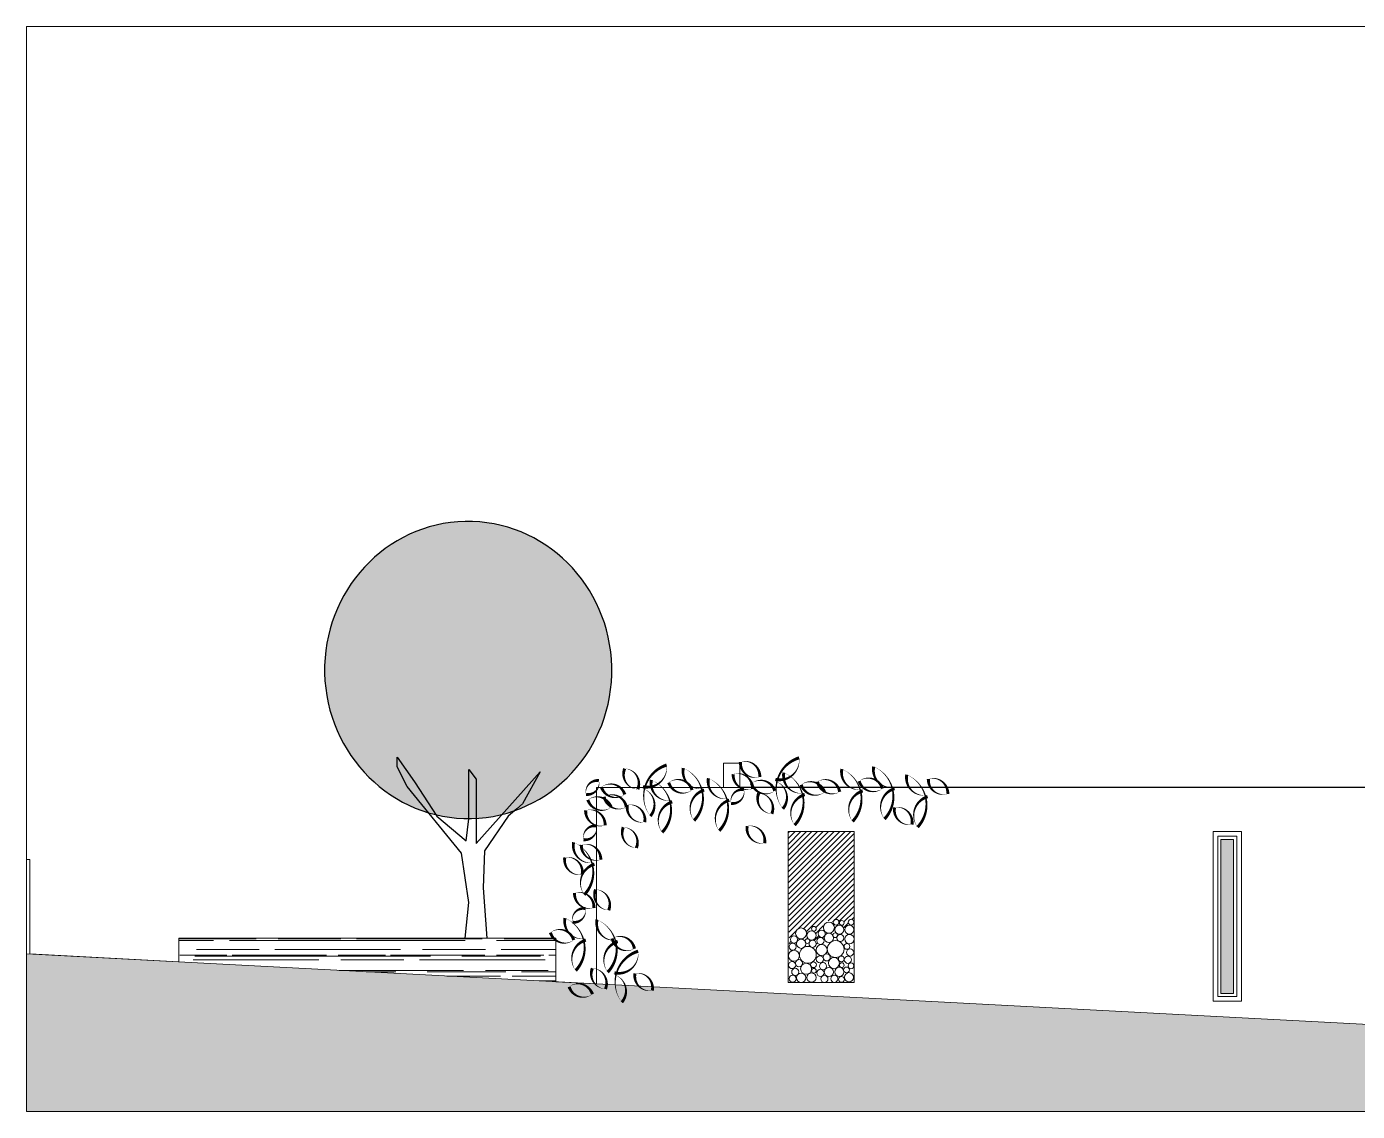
# Model space of a CAD drawing. Header units: metres. Extents: x -183 to 1639, y -350 to 198.
# Drawn here: x 543.45 to 564.62, y -161.71 to -144.46 of the extents above; entities that cross this region are included whole.
import ezdxf

# ---------------------------------------------------------------- set-up
doc = ezdxf.new("R2010")
doc.units = ezdxf.units.M
doc.header["$MEASUREMENT"] = 0
doc.header["$XCLIPFRAME"] = 2
doc.layers.add('FLOATINGWINDOWS', color=2, linetype='Continuous', plot=False)
for name, color, linetype in [('okna', 4, 'Continuous'), ('panely', 4, 'Continuous'), ('SRAFA', 251, 'Continuous'), ('SRAFY-TERÉN', 252, 'Continuous'), ('stafaz', 254, 'Continuous'), ('zariz.predmety', 203, 'Continuous')]:
    doc.layers.add(name, color=color, linetype=linetype)
picture_1 = doc.add_image_def('image2.jpg', size_in_pixel=(1280, 1024))

msp = doc.modelspace()

# ---------------------------------------------------------------- hatches: boundary and pattern name
at = {"layer": 'SRAFA', "linetype": 'Continuous', "lineweight": 0}
h = msp.add_hatch(dxfattribs=at)
h.set_pattern_fill('ANSI31', color=254, scale=0.5, style=0)
h.paths.add_polyline_path([(556.619, -157.26), (555.569, -157.26), (555.582, -159.092, -0.487858), (555.65, -159.033, -0.3635), (555.603, -158.977, -0.821557), (555.706, -158.937, -0.179048), (555.685, -158.88, -1), (555.86, -158.88, -0.056181), (555.867, -158.899, -0.480356), (555.965, -158.84, -0.315632), (555.941, -158.805, -1), (556.015, -158.805, -0.575982), (555.964, -158.844, -0.315632), (556.013, -158.913, -0.386906), (555.949, -158.989, -0.452084), (556.012, -159.045, -0.550279), (555.933, -159.098, -0.223471), (556.018, -159.173, -0.083215), (556.014, -159.145, -0.38088), (556.089, -159.056, -0.45405), (556.025, -159, -0.487858), (556.092, -158.941, -0.3635), (556.045, -158.886, -0.821557), (556.149, -158.845, -0.179048), (556.128, -158.788, -0.918384), (556.292, -158.731, -0.162643), (556.283, -158.703, -0.909293), (556.383, -158.709, -0.94705), (556.458, -158.713, -0.575982), (556.406, -158.752, -0.34759), (556.466, -158.821, -0.506288), (556.558, -158.746, -0.344977), (556.523, -158.702, -1), (556.615, -158.702)])
msp.add_hatch(color=254, dxfattribs=at).paths.add_polyline_path([(562.454, -157.385), (562.654, -157.385), (562.654, -159.835), (562.454, -159.835)])
h = msp.add_hatch(dxfattribs=at)
h.set_pattern_fill('AR-RROOF', color=256, scale=0.25, style=0)
h.set_pattern_definition([(360, (28.2745, 62.7584), (0.55, 0.25), [3.75, -0.5, 1.25, -0.25]), (360, (28.607, 62.8834), (-0.25, 0.3325), [0.75, -0.0825, 1.5, -0.1875]), (360, (28.3995, 62.9709), (1.3, 0.1675), [2, -0.35, 1, -0.25])])
h.paths.add_polyline_path([(551.869, -159.65), (551.869, -158.987, -0.051189), (551.833, -158.954), (545.869, -158.954), (545.869, -159.334)])
at = {"layer": 'SRAFY-TERÉN', "linetype": 'Continuous', "lineweight": 0}
msp.add_hatch(color=256, dxfattribs=at).paths.add_polyline_path([(579.524, -161.105), (581.519, -161.21), (581.519, -161.71), (543.449, -161.71), (543.449, -159.206), (552.519, -159.684), (570.848, -160.649), (573.655, -160.796), (575.875, -160.913)])
at = {"layer": 'zariz.predmety', "linetype": 'Continuous', "ltscale": 0.001}
h = msp.add_hatch(color=252, dxfattribs=at)
edge = h.paths.add_edge_path()
edge.add_ellipse((550.476, -154.691), major_axis=(-0.05, 2.362), ratio=0.967195, start_angle=0, end_angle=360)

# ---------------------------------------------------------------- linework, layer by layer
at = {"layer": 'FLOATINGWINDOWS', "linetype": 'Continuous', "lineweight": 0, "flags": 128}
msp.add_lwpolyline([(579.524, -161.105), (581.519, -161.21), (581.519, -161.71), (543.449, -161.71), (543.449, -159.206), (552.519, -159.684), (570.848, -160.649), (573.655, -160.796), (575.875, -160.913)], close=True, dxfattribs=at)
at = {"layer": 'okna', "linetype": 'Continuous', "lineweight": 0}
for p, q in [((554.797, -156.172), (554.537, -156.172)), ((554.537, -156.56), (554.537, -156.172)), ((554.797, -156.56), (554.797, -156.172)), ((552.519, -156.56), (552.519, -159.684)), ((577.14, -156.56), (552.519, -156.56)), ((545.869, -158.954), (545.869, -159.334)), ((545.869, -158.954), (551.869, -158.954)), ((551.869, -158.954), (551.869, -159.65))]:
    msp.add_line(p, q, dxfattribs=at)
for points in [[(555.569, -157.26), (556.619, -157.26), (556.619, -159.66), (555.569, -159.66)], [(562.329, -157.26), (562.779, -157.26), (562.779, -159.96), (562.329, -159.96)], [(562.404, -157.335), (562.704, -157.335), (562.704, -159.885), (562.404, -159.885)], [(562.454, -157.385), (562.654, -157.385), (562.654, -159.835), (562.454, -159.835)]]:
    msp.add_lwpolyline(points, close=True, dxfattribs=at)
at = {"layer": 'panely', "linetype": 'Continuous', "lineweight": 0}
for p, q in [((562.329, -158.41), (562.329, -157.544)), ((543.449, -159.206), (543.449, -157.706)), ((543.449, -157.706), (543.499, -157.706)), ((543.499, -159.206), (543.499, -157.706))]:
    msp.add_line(p, q, dxfattribs=at)
at = {"layer": 'SRAFA', "linetype": 'Continuous', "lineweight": 0}
for centre, radius in [((555.773, -158.88), 0.0874), ((555.978, -158.805), 0.0372), ((556.215, -158.788), 0.0874), ((556.329, -158.703), 0.0458), ((556.381, -158.821), 0.0737), ((556.42, -158.713), 0.0372), ((556.54, -158.821), 0.0737), ((556.569, -158.702), 0.0458), ((555.66, -158.977), 0.0566), ((555.774, -159.044), 0.0737), ((555.873, -159.002), 0.0372), ((555.939, -158.913), 0.0737), ((555.956, -159.045), 0.0566), ((556.081, -159), 0.0566), ((556.102, -158.886), 0.0566), ((556.216, -158.952), 0.0737), ((556.323, -159.129), 0.134), ((556.315, -158.91), 0.0372), ((556.398, -158.953), 0.0566), ((556.542, -158.971), 0.0737), ((555.659, -159.236), 0.0874), ((555.639, -159.092), 0.0566), ((555.88, -159.221), 0.134), ((556.101, -159.145), 0.0874), ((556.072, -159.292), 0.0566), ((556.181, -159.262), 0.0566), ((556.413, -159.286), 0.0458), ((556.503, -159.087), 0.0458), ((556.553, -159.183), 0.0566), ((555.63, -159.384), 0.0566), ((555.68, -159.492), 0.0566), ((555.739, -159.354), 0.0566), ((555.853, -159.443), 0.0874), ((555.971, -159.378), 0.0458), ((555.978, -159.475), 0.0372), ((556.081, -159.508), 0.0566), ((556.122, -159.401), 0.0566), ((556.216, -159.494), 0.0737), ((556.295, -159.351), 0.0874), ((556.381, -159.492), 0.0737), ((556.42, -159.384), 0.0372), ((556.496, -159.461), 0.0458), ((556.517, -159.3), 0.0566), ((556.567, -159.396), 0.0458), ((555.639, -159.6), 0.0566), ((555.774, -159.586), 0.0737), ((555.939, -159.583), 0.0737), ((556.144, -159.603), 0.0566), ((556.302, -159.602), 0.0566), ((556.416, -159.611), 0.0458), ((556.535, -159.578), 0.0737)]:
    msp.add_circle(centre, radius, dxfattribs=at)
at = {"layer": 'zariz.predmety', "color": 253, "linetype": 'Continuous', "ltscale": 0.001}
for points in [[(555.741, -156.087, 0, 0, -0.520567), (555.741, -156.087, 0, 0.05, -0.520567), (555.364, -156.431, 0, 0.05, -0.520567), (555.371, -156.462, 0, 0.05, -0.520567), (555.482, -156.898, 0, 0.05, -0.520567), (555.741, -156.087, 0.05, 0.05, 0)], [(553.174, -156.588, 0, 0, -0.520567), (553.174, -156.588, 0, 0.05, -0.520567), (552.966, -156.259, 0, 0.05, -0.520567), (553.174, -156.588, 0.05, 0.05, 0)], [(553.633, -156.203, 0, 0, -0.520567), (553.633, -156.203, 0, 0.05, -0.520567), (553.256, -156.547, 0, 0.05, -0.520567), (553.263, -156.578, 0, 0.05, -0.520567), (553.374, -157.014, 0, 0.05, -0.520567), (553.633, -156.203, 0.05, 0.05, 0)], [(554.069, -157.086, 0, 0, -0.520567), (554.069, -157.086, 0, 0.05, -0.520567), (554.23, -156.601, 0, 0.05, -0.520567), (554.209, -156.577, 0, 0.05, -0.520567), (553.899, -156.251, 0, 0.05, -0.520567), (554.069, -157.086, 0.05, 0.05, 0)], [(554.807, -156.154, 0, 0, -0.520567), (554.807, -156.154, 0, 0.05, -0.520567), (555.116, -156.391, 0, 0.05, -0.520567), (554.807, -156.154, 0.05, 0.05, 0)], [(556.592, -157.1, 0, 0, -0.520567), (556.592, -157.1, 0, 0.05, -0.520567), (556.753, -156.615, 0, 0.05, -0.520567), (556.732, -156.592, 0, 0.05, -0.520567), (556.422, -156.266, 0, 0.05, -0.520567), (556.592, -157.1, 0.05, 0.05, 0)], [(557.1, -157.062, 0, 0, -0.520567), (557.1, -157.062, 0, 0.05, -0.520567), (557.26, -156.577, 0, 0.05, -0.520567), (557.239, -156.554, 0, 0.05, -0.520567), (556.929, -156.228, 0, 0.05, -0.520567), (557.1, -157.062, 0.05, 0.05, 0)], [(552.555, -156.451, 0, 0, -0.520567), (552.555, -156.451, 0, 0.05, -0.520567), (552.351, -156.669, 0, 0.05, -0.520567), (552.555, -156.451, 0.05, 0.05, 0)], [(552.967, -156.671, 0, 0, -0.520567), (552.967, -156.671, 0, 0.05, -0.520567), (552.596, -156.553, 0, 0.05, -0.520567), (552.967, -156.671, 0.05, 0.05, 0)], [(553.562, -157.274, 0, 0, -0.520567), (553.562, -157.274, 0, 0.05, -0.520567), (553.723, -156.789, 0, 0.05, -0.520567), (553.701, -156.765, 0, 0.05, -0.520567), (553.391, -156.439, 0, 0.05, -0.520567), (553.562, -157.274, 0.05, 0.05, 0)], [(554.038, -156.6, 0, 0, -0.520567), (554.038, -156.6, 0, 0.05, -0.520567), (553.667, -156.482, 0, 0.05, -0.520567), (554.038, -156.6, 0.05, 0.05, 0)], [(554.47, -157.248, 0, 0, -0.520567), (554.47, -157.248, 0, 0.05, -0.520567), (554.63, -156.763, 0, 0.05, -0.520567), (554.609, -156.739, 0, 0.05, -0.520567), (554.299, -156.413, 0, 0.05, -0.520567), (554.47, -157.248, 0.05, 0.05, 0)], [(554.692, -156.348, 0, 0, -0.520567), (554.692, -156.348, 0, 0.05, -0.520567), (555.001, -156.585, 0, 0.05, -0.520567), (554.692, -156.348, 0.05, 0.05, 0)], [(555.354, -156.613, 0, 0, -0.520567), (555.354, -156.613, 0, 0.05, -0.520567), (554.984, -156.494, 0, 0.05, -0.520567), (555.354, -156.613, 0.05, 0.05, 0)], [(555.67, -157.158, 0, 0, -0.520567), (555.67, -157.158, 0, 0.05, -0.520567), (555.831, -156.673, 0, 0.05, -0.520567), (555.809, -156.649, 0, 0.05, -0.520567), (555.499, -156.323, 0, 0.05, -0.520567), (555.67, -157.158, 0.05, 0.05, 0)], [(556.146, -156.634, 0, 0, -0.520567), (556.146, -156.634, 0, 0.05, -0.520567), (555.775, -156.516, 0, 0.05, -0.520567), (556.146, -156.634, 0.05, 0.05, 0)], [(556.034, -156.466, 0, 0, -0.520567), (556.034, -156.466, 0, 0.05, -0.520567), (556.387, -156.629, 0, 0.05, -0.520567), (556.034, -156.466, 0.05, 0.05, 0)], [(557.068, -156.577, 0, 0, -0.520567), (557.068, -156.577, 0, 0.05, -0.520567), (556.697, -156.458, 0, 0.05, -0.520567), (557.068, -156.577, 0.05, 0.05, 0)], [(557.626, -157.191, 0, 0, -0.520567), (557.626, -157.191, 0, 0.05, -0.520567), (557.786, -156.706, 0, 0.05, -0.520567), (557.765, -156.682, 0, 0.05, -0.520567), (557.455, -156.356, 0, 0.05, -0.520567), (557.626, -157.191, 0.05, 0.05, 0)], [(558.107, -156.661, 0, 0, -0.520567), (558.107, -156.661, 0, 0.05, -0.520567), (557.798, -156.425, 0, 0.05, -0.520567), (558.107, -156.661, 0.05, 0.05, 0)], [(552.75, -156.875, 0, 0, -0.520567), (552.75, -156.875, 0, 0.05, -0.520567), (552.38, -156.756, 0, 0.05, -0.520567), (552.75, -156.875, 0.05, 0.05, 0)], [(552.639, -156.707, 0, 0, -0.520567), (552.639, -156.707, 0, 0.05, -0.520567), (552.992, -156.87, 0, 0.05, -0.520567), (552.639, -156.707, 0.05, 0.05, 0)], [(554.863, -156.594, 0, 0, -0.520567), (554.863, -156.594, 0, 0.05, -0.520567), (554.659, -156.812, 0, 0.05, -0.520567), (554.863, -156.594, 0.05, 0.05, 0)], [(555.307, -156.978, 0, 0, -0.520567), (555.307, -156.978, 0, 0.05, -0.520567), (555.099, -156.65, 0, 0.05, -0.520567), (555.307, -156.978, 0.05, 0.05, 0)], [(552.345, -156.925, 0, 0, -0.520567), (552.345, -156.925, 0, 0.05, -0.520567), (552.654, -157.162, 0, 0.05, -0.520567), (552.345, -156.925, 0.05, 0.05, 0)], [(553.008, -156.838, 0, 0, -0.520567), (553.008, -156.838, 0, 0.05, -0.520567), (553.285, -157.111, 0, 0.05, -0.520567), (553.008, -156.838, 0.05, 0.05, 0)], [(557.26, -156.877, 0, 0, -0.520567), (557.26, -156.877, 0, 0.05, -0.520567), (557.537, -157.149, 0, 0.05, -0.520567), (557.26, -156.877, 0.05, 0.05, 0)], [(552.517, -157.171, 0, 0, -0.520567), (552.517, -157.171, 0, 0.05, -0.520567), (552.312, -157.389, 0, 0.05, -0.520567), (552.517, -157.171, 0.05, 0.05, 0)], [(553.152, -157.52, 0, 0, -0.520567), (553.152, -157.52, 0, 0.05, -0.520567), (552.944, -157.192, 0, 0.05, -0.520567), (553.152, -157.52, 0.05, 0.05, 0)], [(554.915, -157.173, 0, 0, -0.520567), (554.915, -157.173, 0, 0.05, -0.520567), (555.193, -157.446, 0, 0.05, -0.520567), (554.915, -157.173, 0.05, 0.05, 0)], [(552.324, -158.265, 0, 0, -0.520567), (552.324, -158.265, 0, 0.05, -0.520567), (552.485, -157.78, 0, 0.05, -0.520567), (552.463, -157.757, 0, 0.05, -0.520567), (552.153, -157.431, 0, 0.05, -0.520567), (552.324, -158.265, 0.05, 0.05, 0)], [(552.585, -157.708, 0, 0, -0.520567), (552.585, -157.708, 0, 0.05, -0.520567), (552.276, -157.472, 0, 0.05, -0.520567), (552.585, -157.708, 0.05, 0.05, 0)], [(552.013, -157.672, 0, 0, -0.520567), (552.013, -157.672, 0, 0.05, -0.520567), (552.29, -157.945, 0, 0.05, -0.520567), (552.013, -157.672, 0.05, 0.05, 0)], [(552.711, -158.511, 0, 0, -0.520567), (552.711, -158.511, 0, 0.05, -0.520567), (552.503, -158.182, 0, 0.05, -0.520567), (552.711, -158.511, 0.05, 0.05, 0)], [(552.168, -158.238, 0, 0, -0.520567), (552.168, -158.238, 0, 0.05, -0.520567), (552.477, -158.475, 0, 0.05, -0.520567), (552.168, -158.238, 0.05, 0.05, 0)], [(552.34, -158.484, 0, 0, -0.520567), (552.34, -158.484, 0, 0.05, -0.520567), (552.135, -158.702, 0, 0.05, -0.520567), (552.34, -158.484, 0.05, 0.05, 0)], [(552.155, -158.986, 0, 0, -0.520567), (552.155, -158.986, 0, 0.05, -0.520567), (551.784, -158.867, 0, 0.05, -0.520567), (552.155, -158.986, 0.05, 0.05, 0)], [(552.186, -159.472, 0, 0, -0.520567), (552.186, -159.472, 0, 0.05, -0.520567), (552.347, -158.987, 0, 0.05, -0.520567), (552.326, -158.963, 0, 0.05, -0.520567), (552.016, -158.637, 0, 0.05, -0.520567), (552.186, -159.472, 0.05, 0.05, 0)], [(552.696, -159.496, 0, 0, -0.520567), (552.696, -159.496, 0, 0.05, -0.520567), (552.856, -159.011, 0, 0.05, -0.520567), (552.835, -158.987, 0, 0.05, -0.520567), (552.525, -158.661, 0, 0.05, -0.520567), (552.696, -159.496, 0.05, 0.05, 0)], [(552.768, -158.96, 0, 0, -0.520567), (552.768, -158.96, 0, 0.05, -0.520567), (553.121, -159.123, 0, 0.05, -0.520567), (552.768, -158.96, 0.05, 0.05, 0)], [(553.18, -159.163, 0, 0, -0.520567), (553.18, -159.163, 0, 0.05, -0.520567), (552.803, -159.507, 0, 0.05, -0.520567), (552.81, -159.538, 0, 0.05, -0.520567), (552.92, -159.975, 0, 0.05, -0.520567), (553.18, -159.163, 0.05, 0.05, 0)], [(552.66, -159.764, 0, 0, -0.520567), (552.66, -159.764, 0, 0.05, -0.520567), (552.452, -159.435, 0, 0.05, -0.520567), (552.66, -159.764, 0.05, 0.05, 0)], [(552.452, -159.847, 0, 0, -0.520567), (552.452, -159.847, 0, 0.05, -0.520567), (552.082, -159.729, 0, 0.05, -0.520567), (552.452, -159.847, 0.05, 0.05, 0)], [(553.129, -159.517, 0, 0, -0.520567), (553.129, -159.517, 0, 0.05, -0.520567), (553.407, -159.789, 0, 0.05, -0.520567), (553.129, -159.517, 0.05, 0.05, 0)]]:
    msp.add_lwpolyline(points, format="xyseb", close=True, dxfattribs=at)
msp.add_lwpolyline([(550.428, -158.954), (550.485, -158.39), (550.367, -157.605), (549.504, -156.546), (549.347, -156.232), (549.347, -156.075), (549.621, -156.467), (549.975, -157.017), (550.445, -157.409), (550.485, -157.056), (550.485, -156.271), (550.602, -156.428), (550.602, -157.448), (551.623, -156.311), (551.339, -156.82), (551.339, -156.82), (551.339, -156.82), (551.249, -156.898), (551.113, -157.017), (550.734, -157.567), (550.713, -158.154), (550.771, -158.954)], dxfattribs=at)
msp.add_ellipse((550.476, -154.691), major_axis=(-0.05, 2.362), ratio=0.967195, start_param=-1.570796, end_param=4.712389, dxfattribs=at)

# ---------------------------------------------------------------- pictures from other files: only their frames are drawn
at = {"layer": 'stafaz', "linetype": 'Continuous', "lineweight": 0}
image = msp.add_image(picture_1, insert=(542.534, -167.36), size_in_units=(65.257, 52.206), dxfattribs=at)
image.set_boundary_path([(18.43, 863.57), (18.43, 834.15), (17.45, 834.15), (17.45, 574.317), (764.17, 574.317), (764.17, 873.454), (763.19, 873.454), (763.19, 902.824), (724.94, 900.81), (724.94, 811.668), (720.724, 811.668), (720.724, 794.995), (728.865, 794.995), (728.865, 790.492), (725.922, 790.492), (725.922, 787.15), (523.303, 787.15), (523.303, 790.492), (520.36, 790.492), (520.36, 794.995), (528.5, 794.995), (528.5, 811.668), (444.746, 811.668), (444.746, 776.413), (435.723, 776.413), (435.723, 811.572), (240.024, 811.572), (240.024, 804.06), (234.924, 804.06), (234.924, 811.668), (195.346, 811.668), (195.346, 872.935), (182.596, 872.264), (182.596, 858.625), (64.91, 858.625), (64.91, 866.07), (18.43, 863.57)])

doc.saveas('drawing.dxf')
